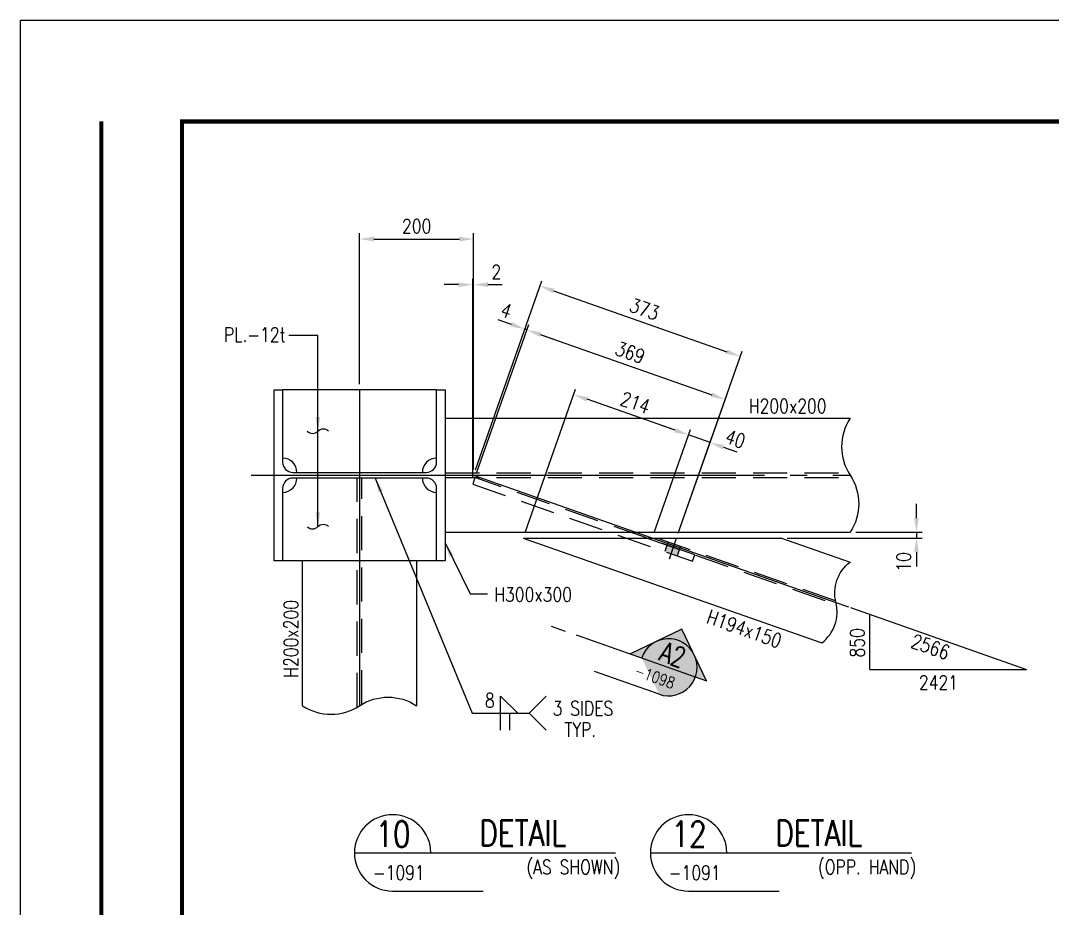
# Model space of a CAD drawing. Header units: millimetres. Extents: x 0 to 232280, y -26939 to 23794.
# Drawn here: x 91015 to 92824, y -22547 to -20991 of the extents above; entities that cross this region are included whole.
import ezdxf
from ezdxf.enums import TextEntityAlignment as Align

# ---------------------------------------------------------------- set-up
doc = ezdxf.new("R2010")
doc.units = ezdxf.units.MM
doc.header["$LTSCALE"] = 30
doc.linetypes.add('JNK-CENTER', pattern=[34, 30, -1.5, 1, -1.5])
doc.linetypes.add('JNK-HIDDEN', pattern=[3, 2, -1])
for name, color, linetype in [('CEN-R', 1, 'JNK-CENTER'), ('CON-C', 4, 'Continuous'), ('CON-G', 3, 'Continuous'), ('CON-W', 7, 'Continuous'), ('CON-Y', 2, 'Continuous'), ('Dim-W', 7, 'Continuous'), ('HID-Y', 2, 'JNK-HIDDEN'), ('STL-OBJT', 7, 'Continuous'), ('TXT-Y', 2, 'Continuous')]:
    doc.layers.add(name, color=color, linetype=linetype)
doc.styles.add('SIMPLEX', font='simplex.shx', dxfattribs={"width": 0.8})
doc.dimstyles.new('DIM10', dxfattribs={"dimscale": 10, "dimtxt": 2.5, "dimasz": 2.5, "dimexe": 1, "dimexo": 1, "dimgap": 1, "dimtad": 1, "dimdec": 0, "dimdsep": 46, "dimtxsty": 'SIMPLEX', "dimcen": 0, "dimclrt": 2, "dimadec": 1, "dimazin": 2, "dimtfac": 1, "dimtdec": 0, "dimtix": 1, "dimtmove": 2, "dimatfit": 0, "dimfxl": 0.18, "dimtolj": 1, "dimtzin": 0, "dimarcsym": 0})
doc.dimstyles.new('DIM40', dxfattribs={"dimscale": 40, "dimtxt": 2.5, "dimasz": 2.5, "dimexe": 1, "dimexo": 1, "dimgap": 1, "dimtad": 1, "dimdec": 0, "dimdsep": 46, "dimtxsty": 'SIMPLEX', "dimcen": 0, "dimclrd": 7, "dimclre": 7, "dimclrt": 2, "dimadec": 1, "dimazin": 2, "dimtfac": 1, "dimtdec": 0, "dimtix": 1, "dimtmove": 2, "dimatfit": 2, "dimfxl": 1, "dimtolj": 1, "dimtzin": 0, "dimarcsym": 1})

# ---------------------------------------------------------------- blocks, each defined once
blk = doc.blocks.new('TITLE')
at = {"color": 7}
for p in [(841, 594.8536585365848), (0, 0)]:
    blk.add_line(p, (0, 594.8536585365848), dxfattribs=at)
at = {"color": 7, "const_width": 0.7073170731707307}
for points in [[(14.14634146340063, 577.1707317073162), (14.14634146340063, 17.68292682926827)], [(823.3170731707312, 577.1707317073162), (27.93902439025055, 577.1707317073162)], [(28.29268292683742, 17.68292682926827), (28.29268292683742, 577.5243902439012)]]:
    blk.add_lwpolyline(points, dxfattribs=at)
blk = doc.blocks.new('SECTITLE')
at = {"layer": 'CON-G'}
for p, q in [((-1.7, 0), (44.09999999999997, 0)), ((4.999999999999999, -6.7), (20.85999999999999, -6.7))]:
    blk.add_line(p, q, dxfattribs=at)
blk.add_arc((5, 0), 6.7, 0, 270, dxfattribs=at)
at = {"layer": 'CON-C', "style": 'SIMPLEX', "width": 0.8}
for tag, p in [('A', (5.060000000000002, 1.039999999999964)), ('ELEVATION', (27.83000000000001, 1.22))]:
    blk.add_attdef(tag, text='', height=4.5, dxfattribs=at).set_placement(p, align=Align.CENTER)
at = {"layer": 'CON-Y', "style": 'SIMPLEX', "width": 0.8}
blk.add_attdef('SCALE', text='', height=2.5, dxfattribs=at).set_placement((44.90000000000001, -3.72), align=Align.RIGHT)
blk.add_attdef('H0000-0000', (1.539999999999953, -4.720000000000033), '', height=2.5, dxfattribs=at)
blk = doc.blocks.new('*D3414')
at = {"layer": 'DEFPOINTS', "color": 0, "transparency": 16777216}
for p in [(91809.61161998208, -21373.77521976355), (91609.61161998205, -21637.9641994189), (91809.61161998208, -21787.9641994189)]:
    blk.add_point(p, dxfattribs=at)
at = {"layer": 'Dim-W', "color": 7, "linetype": 'ByBlock', "lineweight": -2, "transparency": 16777216}
for p, q in [((91609.61161998205, -21627.9641994189), (91609.61161998205, -21363.77521976355)), ((91809.61161998208, -21777.9641994189), (91809.61161998208, -21363.77521976355)), ((91634.61161998205, -21373.77521976355), (91784.61161998208, -21373.77521976355))]:
    blk.add_line(p, q, dxfattribs=at)
at = {"layer": 'Dim-W', "color": 7, "transparency": 16777216}
for points in [[(91634.61161998205, -21369.60855309688), (91634.61161998205, -21377.94188643021), (91609.61161998205, -21373.77521976355)], [(91784.61161998208, -21369.60855309688), (91784.61161998208, -21377.94188643021), (91809.61161998208, -21373.77521976355)]]:
    blk.add_solid(points, dxfattribs=at)
at = {"layer": 'Dim-W', "color": 2, "transparency": 16777216, "insert": (91709.61161998207, -21351.27521976355), "char_height": 25, "attachment_point": 5, "style": 'SIMPLEX'}
blk.add_mtext('\\A1;200', dxfattribs=at)
blk = doc.blocks.new('*D3415')
at = {"layer": 'DEFPOINTS', "color": 0, "transparency": 16777216}
for p in [(91807.97326942047, -21453.77521976355), (91809.61161998208, -21787.9641994189), (91807.97326942047, -21803.28662999954)]:
    blk.add_point(p, dxfattribs=at)
at = {"layer": 'Dim-W', "color": 7, "linetype": 'ByBlock', "lineweight": -2, "transparency": 16777216}
for p, q in [((91782.97326942047, -21453.77521976355), (91757.97326942047, -21453.77521976355)), ((91807.97326942047, -21793.28662999954), (91807.97326942047, -21443.77521976355)), ((91809.61161998208, -21453.77521976355), (91807.97326942047, -21453.77521976355)), ((91809.61161998208, -21777.9641994189), (91809.61161998208, -21443.77521976355)), ((91834.61161998208, -21453.77521976355), (91859.61161998208, -21453.77521976355))]:
    blk.add_line(p, q, dxfattribs=at)
at = {"layer": 'Dim-W', "color": 7, "transparency": 16777216}
for points in [[(91782.97326942047, -21449.60855309688), (91782.97326942047, -21457.94188643021), (91807.97326942047, -21453.77521976355)], [(91834.61161998208, -21449.60855309688), (91834.61161998208, -21457.94188643021), (91809.61161998208, -21453.77521976355)]]:
    blk.add_solid(points, dxfattribs=at)
at = {"layer": 'Dim-W', "color": 2, "transparency": 16777216, "insert": (91849.37319596068, -21431.27521976355), "char_height": 25, "attachment_point": 5, "style": 'SIMPLEX'}
blk.add_mtext('\\A1;2', dxfattribs=at)
blk = doc.blocks.new('*D3416')
at = {"layer": 'DEFPOINTS', "color": 0, "transparency": 16777216}
for p in [(92469.95111997111, -21887.96419941884), (92349.31869300097, -21897.96419941885), (92586.128953927, -21897.96419941885)]:
    blk.add_point(p, dxfattribs=at)
at = {"layer": 'Dim-W', "color": 7, "linetype": 'ByBlock', "lineweight": -2, "transparency": 16777216}
for p, q in [((92586.128953927, -21862.96419941884), (92586.128953927, -21837.96419941884)), ((92479.95111997111, -21887.96419941884), (92596.128953927, -21887.96419941884)), ((92586.128953927, -21887.96419941884), (92586.128953927, -21897.96419941885)), ((92359.31869300097, -21897.96419941885), (92596.128953927, -21897.96419941885)), ((92586.128953927, -21922.96419941885), (92586.128953927, -21947.96419941885))]:
    blk.add_line(p, q, dxfattribs=at)
at = {"layer": 'Dim-W', "color": 7, "transparency": 16777216}
for points in [[(92581.96228726032, -21862.96419941884), (92590.29562059366, -21862.96419941884), (92586.128953927, -21887.96419941884)], [(92581.96228726032, -21922.96419941885), (92590.29562059366, -21922.96419941885), (92586.128953927, -21897.96419941885)]]:
    blk.add_solid(points, dxfattribs=at)
at = {"layer": 'Dim-W', "color": 2, "transparency": 16777216, "insert": (92563.628953927, -21939.84567784551), "char_height": 25, "attachment_point": 5, "rotation": 90, "style": 'SIMPLEX'}
blk.add_mtext('\\A1;10', dxfattribs=at)
blk = doc.blocks.new('*D3351')
at = {"layer": 'DEFPOINTS', "color": 0, "transparency": 16777216}
for p in [(92277.10243007712, -21579.55654809104), (91809.61161998208, -21787.96419941892), (92164.96545205792, -21898.94904666096)]:
    blk.add_point(p, dxfattribs=at)
at = {"layer": 'Dim-W', "color": 7, "linetype": 'ByBlock', "lineweight": -2, "transparency": 16777216}
for p, q in [((91812.92432340822, -21778.52884060166), (91929.3678158814, -21446.87037556927)), ((91949.64350949842, -21464.58749295186), (92253.51403303398, -21571.2747895257)), ((92168.27815548405, -21889.5136878437), (92280.41513350325, -21570.12118927378))]:
    blk.add_line(p, q, dxfattribs=at)
at = {"layer": 'Dim-W', "color": 7, "transparency": 16777216}
for points in [[(91951.02380259264, -21460.65609344468), (91948.26321640419, -21468.51889245905), (91926.05511245527, -21456.30573438653)], [(92254.8943261282, -21567.34339001851), (92252.13373993975, -21575.20618903289), (92277.10243007712, -21579.55654809104)]]:
    blk.add_solid(points, dxfattribs=at)
at = {"layer": 'Dim-W', "color": 2, "transparency": 16777216, "insert": (92109.032353975, -21496.70158389994), "char_height": 25, "attachment_point": 5, "rotation": 340.6541017419572, "style": 'SIMPLEX', "bg_fill": 3, "box_fill_scale": 1.1, "bg_fill_color": 256, "bg_fill_true_color": 13158600, "bg_fill_transparency": 0}
blk.add_mtext('\\A1;373', dxfattribs=at)
blk = doc.blocks.new('*D3352')
at = {"layer": 'DEFPOINTS', "color": 0, "transparency": 16777216}
for p in [(92250.60080266805, -21655.03941862911), (91811.94851353188, -21791.96419941884), (92164.96545205792, -21898.94904666096)]:
    blk.add_point(p, dxfattribs=at)
at = {"layer": 'Dim-W', "color": 7, "linetype": 'ByBlock', "lineweight": -2, "transparency": 16777216}
for p, q in [((91815.26121695801, -21782.52884060157), (91906.19689304994, -21523.52263846213)), ((91926.47258666696, -21541.23975584473), (92227.0124056249, -21646.75766006377)), ((92168.27815548405, -21889.5136878437), (92253.91350609418, -21645.60405981184))]:
    blk.add_line(p, q, dxfattribs=at)
at = {"layer": 'Dim-W', "color": 7, "transparency": 16777216}
for points in [[(91927.85287976118, -21537.30835633754), (91925.09229357273, -21545.17115535192), (91902.88418962382, -21532.95799727939)], [(92228.39269871912, -21642.82626055658), (92225.63211253067, -21650.68905957096), (92250.60080266805, -21655.03941862911)]]:
    blk.add_solid(points, dxfattribs=at)
at = {"layer": 'Dim-W', "color": 2, "transparency": 16777216, "insert": (92084.19607885474, -21572.76915061541), "char_height": 25, "attachment_point": 5, "rotation": 340.6541017419572, "style": 'SIMPLEX', "bg_fill": 3, "box_fill_scale": 1.1, "bg_fill_color": 256, "bg_fill_true_color": 13158600, "bg_fill_transparency": 0}
blk.add_mtext('\\A1;369', dxfattribs=at)
blk = doc.blocks.new('*D3353')
at = {"layer": 'DEFPOINTS', "color": 0, "transparency": 16777216}
for p in [(91899.55348504618, -21531.7886049246), (91899.55348504618, -21531.78860492463), (91902.8841896238, -21532.95799727941)]:
    blk.add_point(p, dxfattribs=at)
at = {"layer": 'Dim-W', "color": 7, "linetype": 'ByBlock', "lineweight": -2, "transparency": 16777216}
for p, q in [((91875.96508800302, -21523.50684635929), (91852.37669095988, -21515.22508779395)), ((91902.8841896238, -21532.95799727943), (91899.55348504618, -21531.78860492463)), ((91926.47258666695, -21541.23975584477), (91950.06098371011, -21549.52151441011))]:
    blk.add_line(p, q, dxfattribs=at)
at = {"layer": 'Dim-W', "color": 7, "transparency": 16777216}
blk.add_solid([(91927.85287976117, -21537.30835633758), (91925.09229357271, -21545.17115535196), (91902.8841896238, -21532.95799727943)], dxfattribs=at)
at = {"layer": 'Dim-W', "color": 2, "transparency": 16777216, "insert": (91866.64389882192, -21499.31227746444), "char_height": 25, "attachment_point": 5, "rotation": 340.6541017419572, "style": 'SIMPLEX', "bg_fill": 3, "box_fill_scale": 1.1, "bg_fill_color": 256, "bg_fill_true_color": 13158600, "bg_fill_transparency": 0}
blk.add_mtext('\\A1;4', dxfattribs=at)
at = {"layer": 'Dim-W', "color": 7, "transparency": 16777216}
blk.add_solid([(91877.34538109724, -21519.5754468521), (91874.58479490879, -21527.43824586648), (91899.55348504618, -21531.78860492463)], dxfattribs=at)
blk = doc.blocks.new('*D3354')
at = {"layer": 'DEFPOINTS', "color": 0, "transparency": 16777216}
for p in [(92186.3577399899, -21717.27147546264), (92122.91750233488, -21897.96419941884), (92164.96545205792, -21898.94904666096)]:
    blk.add_point(p, dxfattribs=at)
at = {"layer": 'Dim-W', "color": 7, "linetype": 'ByBlock', "lineweight": -2, "transparency": 16777216}
for p, q in [((92126.230205761, -21888.52884060158), (92189.67044341603, -21707.83611664538)), ((92162.76934294673, -21708.9897168973), (92139.18094590359, -21700.70795833196)), ((92168.27815548405, -21889.5136878437), (92227.4118786851, -21721.08693034993)), ((92224.09917525896, -21730.52228916719), (92186.3577399899, -21717.27147546264)), ((92247.68757230212, -21738.80404773253), (92271.27596934527, -21747.08580629787))]:
    blk.add_line(p, q, dxfattribs=at)
at = {"layer": 'Dim-W', "color": 7, "transparency": 16777216}
blk.add_solid([(92164.14963604095, -21705.05831739011), (92161.38904985251, -21712.9211164045), (92186.3577399899, -21717.27147546264)], dxfattribs=at)
at = {"layer": 'Dim-W', "color": 2, "transparency": 16777216, "insert": (92268.46516089916, -21724.23415243169), "char_height": 25, "attachment_point": 5, "rotation": 340.6541017419572, "style": 'SIMPLEX', "bg_fill": 3, "box_fill_scale": 1.1, "bg_fill_color": 256, "bg_fill_true_color": 13158600, "bg_fill_transparency": 0}
blk.add_mtext('\\A1;40', dxfattribs=at)
at = {"layer": 'Dim-W', "color": 7, "transparency": 16777216}
blk.add_solid([(92249.06786539634, -21734.87264822534), (92246.3072792079, -21742.73544723972), (92224.09917525896, -21730.52228916719)], dxfattribs=at)
blk = doc.blocks.new('*D3355')
at = {"layer": 'DEFPOINTS', "color": 0, "transparency": 16777216}
for p in [(91984.80182501995, -21646.50628433318), (92186.35773998986, -21717.27147546264), (91896.51631166892, -21897.96419941884)]:
    blk.add_point(p, dxfattribs=at)
at = {"layer": 'Dim-W', "color": 7, "linetype": 'ByBlock', "lineweight": -2, "transparency": 16777216}
for p, q in [((91899.82901509505, -21888.52884060158), (91988.11452844608, -21637.07092551592)), ((92162.76934294672, -21708.98971689731), (92008.39022206311, -21654.78804289852))]:
    blk.add_line(p, q, dxfattribs=at)
at = {"layer": 'Dim-W', "color": 7, "transparency": 16777216}
for points in [[(92009.77051515733, -21650.85664339133), (92007.00992896888, -21658.71944240571), (91984.80182501995, -21646.50628433318)], [(92164.14963604094, -21705.05831739013), (92161.38904985249, -21712.9211164045), (92186.35773998986, -21717.27147546265)]]:
    blk.add_solid(points, dxfattribs=at)
at = {"layer": 'Dim-W', "color": 2, "transparency": 16777216, "insert": (92093.03336521372, -21660.65932255908), "char_height": 25, "attachment_point": 5, "rotation": 340.6541017419572, "style": 'SIMPLEX', "bg_fill": 3, "box_fill_scale": 1.1, "bg_fill_color": 256, "bg_fill_true_color": 13158600, "bg_fill_transparency": 0}
blk.add_mtext('\\A1;214', dxfattribs=at)
blk = doc.blocks.new('SECMARK1')
at = {"layer": 'CON-Y'}
h = blk.add_hatch(color=256, dxfattribs=at)
edge = h.paths.add_edge_path()
edge.add_line((21.82666666666668, 7.071067811865485), (18.29113276073393, 3.535533905932776))
edge.add_arc((21.82666666666668, 4.707345624410664e-14), 5.000000000000002, 44.99999999999977, 135.0000000000001, ccw=False)
edge.add_line((25.36220057259943, 3.535533905932773), (21.82666666666668, 7.071067811865485))
h = blk.add_hatch(color=256, dxfattribs=at)
edge = h.paths.add_edge_path()
edge.add_line((14.75559885480128, 4.707345624410664e-14), (16.82666666666668, 1.689559442740931e-14))
edge.add_arc((21.82666666666668, 4.618527782440651e-14), 5, 135.0000000000001, 180.0000000000003, ccw=False)
edge.add_line((18.29113276073393, 3.535533905932776), (14.75559885480128, 4.707345624410664e-14))
edge = h.paths.add_edge_path()
edge.add_arc((21.82666666666668, 4.736951571734001e-14), 5, 270, 540.0000000000005)
h = blk.add_hatch(color=256, dxfattribs=at)
edge = h.paths.add_edge_path()
edge.add_line((26.82666666666668, 4.332076805060308e-14), (28.89773447853207, 4.736951571734001e-14))
edge.add_line((28.89773447853207, 4.736951571734001e-14), (25.36220057259943, 3.535533905932773))
edge.add_arc((21.82666666666668, 4.951594689828198e-14), 5, -1.1368683772161603e-13, 44.999999999999716, ccw=False)
at = {"layer": 'CON-C'}
blk.add_line((0, 0), (2.633333333333307, 0), dxfattribs=at)
blk.add_lwpolyline([(4.666666666666639, 0), (28.89773447853207, 4.736951571734001e-14), (21.82666666666668, 7.071067811865485), (14.75559885480128, 4.736951571734001e-14)], dxfattribs=at)
at = {"layer": 'CON-Y'}
blk.add_line((21.82666666666668, -4.999999999999953), (9.823333333333341, -4.999999999999953), dxfattribs=at)
blk.add_arc((21.82666666666668, 4.736951571734001e-14), 5, 270, 180.0000000000004, dxfattribs=at)
at = {"layer": 'CON-C', "style": 'SIMPLEX', "width": 0.8}
blk.add_attdef('TAG', text='', height=3.5, dxfattribs=at).set_placement((21.80333333333334, 0.5800000000000568), align=Align.CENTER)
at = {"layer": 'CON-Y', "style": 'SIMPLEX', "width": 0.8}
blk.add_attdef('H0000-0000', text='', height=2, dxfattribs=at).set_placement((24.66333333333334, -3.379999999999943), align=Align.RIGHT)

msp = doc.modelspace()

# ---------------------------------------------------------------- hatches: boundary and pattern name
at = {"layer": 'Dim-W'}
h = msp.add_hatch(color=256, dxfattribs=at)
h.paths.add_polyline_path([(92161.65274863178, -21908.38440547823), (92150.80208599195, -21904.57479653817), (92149.8082749641, -21907.40540418333), (92160.65893760396, -21911.21501312339)])
h.paths.add_polyline_path([(92161.65274863178, -21908.38440547823), (92160.65893760396, -21911.21501312339), (92171.5096002438, -21915.02462206344), (92172.50341127164, -21912.19401441828)])
h.paths.add_polyline_path([(92160.65893760396, -21911.21501312339), (92159.66512657612, -21914.04562076856), (92170.51578921598, -21917.85522970862), (92171.5096002438, -21915.02462206344)])
h.paths.add_polyline_path([(92160.65893760396, -21911.21501312339), (92149.8082749641, -21907.40540418333), (92148.81446393626, -21910.23601182851), (92159.66512657612, -21914.04562076856)])
h.paths.add_polyline_path([(92159.66512657612, -21914.04562076856), (92148.81446393626, -21910.23601182851), (92144.83921982488, -21921.5584424092), (92155.68988246477, -21925.36805134927)])
h.paths.add_polyline_path([(92170.51578921598, -21917.85522970862), (92159.66512657612, -21914.04562076856), (92155.68988246477, -21925.36805134927), (92166.54054510462, -21929.17766028933)])

# ---------------------------------------------------------------- linework, layer by layer
for p, q in [((91856.88245598288, -22205.12214720095), (91856.88245598288, -22175.12214720095)), ((91856.88245598288, -22175.12214720095), (91886.88245598288, -22205.12214720095)), ((91856.88245598288, -22235.12214720096), (91856.88245598288, -22205.12214720095)), ((91873.3397639647, -22235.12214720096), (91873.3397639647, -22205.12214720095))]:
    msp.add_line(p, q)
at = {"layer": 'CEN-R'}
for p, q in [((91609.61161998205, -21637.9641994189), (91609.61161998205, -22191.9512392626)), ((91419.61161998205, -21787.9641994189), (92469.9511199712, -21787.9641994189)), ((91809.61161998211, -21787.96419941891), (92444.96804867266, -22011.03440362664)), ((92164.96545205792, -21898.94904666096), (92152.37717903862, -21934.80341016651)), ((92444.96804867263, -22011.03440362662), (92467.23267846354, -22018.85139467258))]:
    msp.add_line(p, q, dxfattribs=at)
at = {"layer": 'CON-G'}
for p, q in [((91744.61161998205, -21637.9641994189), (91474.61161998205, -21637.9641994189)), ((91759.61161998234, -21687.96419941875), (92469.9511199712, -21687.96419941875)), ((91759.61161998234, -21887.96419941884), (92469.9511199712, -21887.96419941884)), ((91896.51631166894, -21897.96419941885), (92349.31869300097, -21897.96419941885)), ((91896.51631166894, -21897.96419941885), (92420.12277297664, -22081.79959475611)), ((92349.31869300097, -21897.96419941885), (92469.8133243687, -21940.26921249717)), ((91744.61161998205, -21937.9641994189), (91474.61161998205, -21937.9641994189)), ((91509.61161997486, -22191.9512392626), (91509.61161997486, -21937.9641994189)), ((91709.61161997486, -21937.9641994189), (91709.61161997486, -22191.9512392626))]:
    msp.add_line(p, q, dxfattribs=at)
msp.add_lwpolyline([(91459.61161998205, -21637.9641994189), (91474.61161998205, -21637.9641994189), (91474.61161998205, -21764.9641994189, 0.414213562373095), (91492.61161998205, -21782.9641994189), (91726.61161998205, -21782.9641994189, 0.414213562373095), (91744.61161998205, -21764.9641994189), (91744.61161998205, -21637.9641994189), (91759.61161998205, -21637.9641994189), (91759.61161998205, -21937.9641994189), (91744.61161998205, -21937.9641994189), (91744.61161998205, -21810.9641994189, 0.414213562373095), (91726.61161998205, -21792.9641994189), (91492.61161998205, -21792.9641994189, 0.4142135623730949), (91474.61161998205, -21810.9641994189), (91474.61161998205, -21937.9641994189), (91459.61161998205, -21937.9641994189)], format="xyb", close=True, dxfattribs=at)
for centre, start, end in [((91474.61161998205, -21782.9641994189), 0, 90), ((91744.61161998205, -21782.9641994189), 90, 180), ((91474.61161998205, -21792.9641994189), 270, 0), ((91744.61161998205, -21792.9641994189), 180, 270)]:
    msp.add_arc(centre, 25, start, end, dxfattribs=at)
at = {"layer": 'CON-W'}
for p, q in [((92470.7446186357, -22020.08441786396), (92779.06606741252, -22128.33441020607)), ((92504.66000072155, -22128.33441020607), (92504.66000072155, -22031.9919249986)), ((92504.66000072155, -22128.33441020607), (92779.06606741252, -22128.33441020607)), ((91936.88245598288, -22175.12214720095), (91906.88245598288, -22205.12214720095)), ((91806.88245598288, -22205.12214720095), (91906.88245598288, -22205.12214720095)), ((91906.88245598288, -22205.12214720095), (91936.88245598288, -22235.12214720095))]:
    msp.add_line(p, q, dxfattribs=at)
for points in [[(92469.9511199712, -21687.96419941875, 0.2992863225903411), (92469.9511199712, -21787.96419941875, -0.2992863225907001), (92469.95111997117, -21887.96419941875)], [(92420.12277297664, -22081.79959475611, 0.2992863225903411), (92444.96804867266, -22011.03440362664, -0.2992863225907001), (92469.81332436868, -21940.26921249719)], [(91509.61161997486, -22191.9512392626, 0.2992863225903411), (91609.61161997486, -22191.95123926261, -0.2992863225907001), (91709.61161997486, -22191.95123926264)]]:
    msp.add_lwpolyline(points, format="xyb", dxfattribs=at)
at = {"layer": 'Dim-W', "ltscale": 0.5}
msp.add_lwpolyline([(91536.45515865055, -21710.54924239158), (91536.45515865055, -21543.15536673459), (91485.74417767214, -21543.15536673459)], dxfattribs=at)
for points in [[(91517.6764537356, -21710.8098064546, 0.4142135623732222), (91536.45515865055, -21710.54924239158, -0.4142135623732223), (91555.2338635655, -21710.28867832855)], [(91517.6764537356, -21878.20368211159, 0.4142135623732222), (91536.45515865055, -21877.94311804856, -0.4142135623732223), (91555.2338635655, -21877.68255398553)]]:
    msp.add_lwpolyline(points, format="xyb", dxfattribs=at)
at = {"layer": 'HID-Y'}
for p, q in [((91759.61161998234, -21783.96419941881), (92467.46703158962, -21783.96419941881)), ((91605.61161997492, -22194.43532764417), (91605.61161997492, -21792.9641994189)), ((91613.61161997486, -22189.467150881), (91613.61161997486, -21792.9641994189)), ((91759.61161998234, -21791.96419941882), (92472.43520835284, -21791.96419941882)), ((92113.86145470827, -21897.96419941885), (92445.73210753588, -22014.48218987876)), ((92131.97354996149, -21897.96419941885), (92444.20398980944, -22007.58661737455)), ((92150.80208599195, -21904.57479653815), (92144.83921982488, -21921.55844240919)), ((92172.50341127164, -21912.19401441826), (92166.54054510465, -21929.17766028929))]:
    msp.add_line(p, q, dxfattribs=at)
msp.add_lwpolyline([(91811.94851353182, -21791.9641994188), (91807.97326942047, -21803.28662999954), (92193.43131773372, -21938.61886505378), (92197.4065618451, -21927.29643447309)], close=True, dxfattribs=at)
at = {"layer": 'STL-OBJT'}
msp.add_line((91803.51097824803, -21995.69960617904), (91833.97273063491, -21995.69960617904), dxfattribs=at)

# ---------------------------------------------------------------- block references
at = {"linetype": 'ByBlock', "xscale": 9.999999998999984, "yscale": 9.999999998999984, "zscale": 9.999999998999984}
msp.add_blockref('TITLE', (91015.14871270579, -26939.40349268467), dxfattribs=at)
at = {"layer": 'CON-W'}
ref = msp.add_blockref('SECMARK1', (91945.4997101055, -22052.38998616829), dxfattribs=dict(at, xscale=9.999999999999998, yscale=9.999999999999998, zscale=9.999999999999998, rotation=340.6541017419856))
ref.add_attrib('H0000-0000', '-1098', dxfattribs={"layer": 'CON-Y', "height": 20, "rotation": 340.654101742006, "style": 'SIMPLEX', "width": 0.8}).set_placement((92158.21334992393, -22162.89529111797), align=Align.RIGHT)
ref.add_attrib('TAG', 'A2', dxfattribs={"layer": 'CON-C', "height": 34.99999999999999, "rotation": 340.654101742006, "style": 'SIMPLEX', "width": 0.75}).set_placement((92153.14335150504, -22119.14545508868), align=Align.CENTER)
at = {"layer": 'Dim-W', "xscale": 10, "yscale": 10, "zscale": 10}
for p, values in [((91617.5464264979, -22450.06896948744), {'H0000-0000': '-1091', 'A': '10', 'ELEVATION': 'DETAIL', 'SCALE': '(AS SHOWN)'}), ((92136.61618154359, -22450.06896948744), {'H0000-0000': '-1091', 'A': '12', 'ELEVATION': 'DETAIL', 'SCALE': '(OPP. HAND)'})]:
    msp.add_blockref('SECTITLE', p, dxfattribs=at).add_auto_attribs(values)

# ---------------------------------------------------------------- texts
at = {"layer": 'CON-W', "color": 2, "style": 'SIMPLEX', "width": 0.8}
msp.add_text('8', height=25, dxfattribs=at).set_placement((91829.38245598288, -22195.12214720095))
at = {"layer": 'CON-Y', "style": 'SIMPLEX', "width": 0.8}
msp.add_text('PL.-12t', height=25, dxfattribs=at).set_placement((91425.58487670931, -21554.0755872823), align=Align.CENTER)
for s, p in [('H300x300', (91845.74514958388, -22009.56341689538)), ('2421', (92590.40560660095, -22163.76884177469))]:
    msp.add_text(s, height=25, dxfattribs=at).set_placement(p)
for s, rotation, p in [('850', 90, (92494.85406361581, -22107.47706642128)), ('2566', 340.6541017416471, (92574.20680071483, -22089.21191457977))]:
    msp.add_text(s, height=25, rotation=rotation, dxfattribs=at).set_placement(p)
at = {"layer": 'TXT-Y', "style": 'SIMPLEX', "width": 0.8}
msp.add_text('H200x200', height=25, dxfattribs=at).set_placement((92292.20948038291, -21679.19790965848))
for s, rotation, p in [('H200x200', 90, (91501.96204362452, -22142.91346210938)), ('H194x150', 340.6541017388728, (92215.66115961247, -22046.55067795396))]:
    msp.add_text(s, height=25, rotation=rotation, dxfattribs=at).set_placement(p)
for s, p in [('3 SIDES', (91948.05450910829, -22196.53946193671)), ('TYP.', (91968.9038595458, -22234.01086885343))]:
    msp.add_text(s, height=24.99999999999999, dxfattribs=at).set_placement(p, align=Align.MIDDLE_LEFT)

# ---------------------------------------------------------------- dimensions: what is measured, and where the dimension line sits
at = {"layer": 'Dim-W'}
dim = msp.add_linear_dim(base=(91809.61161998208, -21373.77521976355), p1=(91609.61161998205, -21637.9641994189), p2=(91809.61161998208, -21787.9641994189), dimstyle='DIM40', override={"dimscale": 10}, dxfattribs=at)
dim.commit()
dim.dimension.update_dxf_attribs({"geometry": '*D3414', "text_midpoint": (91709.61161998207, -21351.27521976355)})
dim = msp.add_linear_dim(base=(91807.97326942047, -21453.77521976355), p1=(91809.61161998208, -21787.9641994189), p2=(91807.97326942047, -21803.28662999954), dimstyle='DIM40', override={"dimscale": 10}, dxfattribs=at)
dim.commit()
dim.dimension.update_dxf_attribs({"geometry": '*D3415', "text_midpoint": (91849.37319596068, -21431.27521976355), "dimtype": 160})
dim = msp.add_linear_dim(base=(92586.128953927, -21897.96419941885), p1=(92469.95111997111, -21887.96419941884), p2=(92349.31869300097, -21897.96419941885), angle=90, dimstyle='DIM40', override={"dimscale": 10}, dxfattribs=at)
dim.commit()
dim.dimension.update_dxf_attribs({"geometry": '*D3416', "text_midpoint": (92563.628953927, -21939.84567784551), "dimtype": 160})

# ---------------------------------------------------------------- leaders
at = {"layer": 'CON-G'}
msp.add_leader([(91759.61161998205, -21906.32165973571), (91803.51097824803, -21995.69960617904)], dimstyle='DIM40', override={"dimscale": 10, "dimgap": 1, "dimtad": 0, "dimtix": 0, "dimtfill": 1}, dxfattribs=at)
at = {"layer": 'CON-W'}
for points in [[(91536.45515865055, -21710.54924239158), (91536.45515865055, -21543.15536673459)], [(91536.45515865055, -21877.94311804856), (91536.45515865055, -21710.54924239158)]]:
    msp.add_leader(points, dimstyle='DIM10', dxfattribs=at)

# ---------------------------------------------------------------- next in the draw order: dimensions: what is measured, and where the dimension line sits
at = {"layer": 'Dim-W'}
dim = msp.add_linear_dim(base=(92277.10243007712, -21579.55654809104), p1=(91809.61161998208, -21787.96419941892), p2=(92164.96545205792, -21898.94904666096), angle=340.6541017420406, text='373', dimstyle='DIM40', override={"dimscale": 10, "dimtix": 0, "dimtfill": 1}, dxfattribs=at)
dim.commit()
dim.dimension.update_dxf_attribs({"geometry": '*D3351', "text_midpoint": (92109.032353975, -21496.70158389994)})

# ---------------------------------------------------------------- next in the draw order: dimensions: what is measured, and where the dimension line sits
dim = msp.add_linear_dim(base=(92250.60080266805, -21655.03941862911), p1=(91811.94851353188, -21791.96419941884), p2=(92164.96545205792, -21898.94904666096), angle=340.6541017420406, dimstyle='DIM40', override={"dimscale": 10, "dimtix": 0, "dimtfill": 1}, dxfattribs=at)
dim.commit()
dim.dimension.update_dxf_attribs({"geometry": '*D3352', "text_midpoint": (92084.19607885473, -21572.76915061541)})

# ---------------------------------------------------------------- next in the draw order: dimensions: what is measured, and where the dimension line sits
for base, p1, p2, picture, middle in [((91899.55348504618, -21531.78860492463), (91902.88418962382, -21532.95799727941), (91899.5534850462, -21531.7886049246), '*D3353', (91866.6438988219, -21499.31227746444)), ((92186.3577399899, -21717.27147546264), (92164.96545205792, -21898.94904666096), (92122.9175023349, -21897.96419941885), '*D3354', (92268.46516089914, -21724.23415243169))]:
    dim = msp.add_linear_dim(base=base, p1=p1, p2=p2, angle=340.6541017420406, dimstyle='DIM40', override={"dimscale": 10, "dimtix": 0, "dimtfill": 1}, dxfattribs=at)
    dim.commit()
    dim.dimension.update_dxf_attribs({"geometry": picture, "text_midpoint": middle, "dimtype": 160})

# ---------------------------------------------------------------- next in the draw order: leaders
at = {"layer": 'CON-W'}
msp.add_leader([(91636.87562625781, -21792.9641994189), (91806.88245598288, -22205.12214720095)], dimstyle='DIM10', dxfattribs=at)

# ---------------------------------------------------------------- next in the draw order: dimensions: what is measured, and where the dimension line sits
at = {"layer": 'Dim-W'}
dim = msp.add_linear_dim(base=(91984.80182501995, -21646.50628433318), p1=(92186.35773998988, -21717.27147546264), p2=(91896.51631166894, -21897.96419941885), angle=340.6541017420406, dimstyle='DIM40', override={"dimscale": 10, "dimtix": 0, "dimtfill": 1}, dxfattribs=at)
dim.commit()
dim.dimension.update_dxf_attribs({"geometry": '*D3355', "text_midpoint": (92093.0333652137, -21660.65932255908)})

doc.saveas('drawing.dxf')
